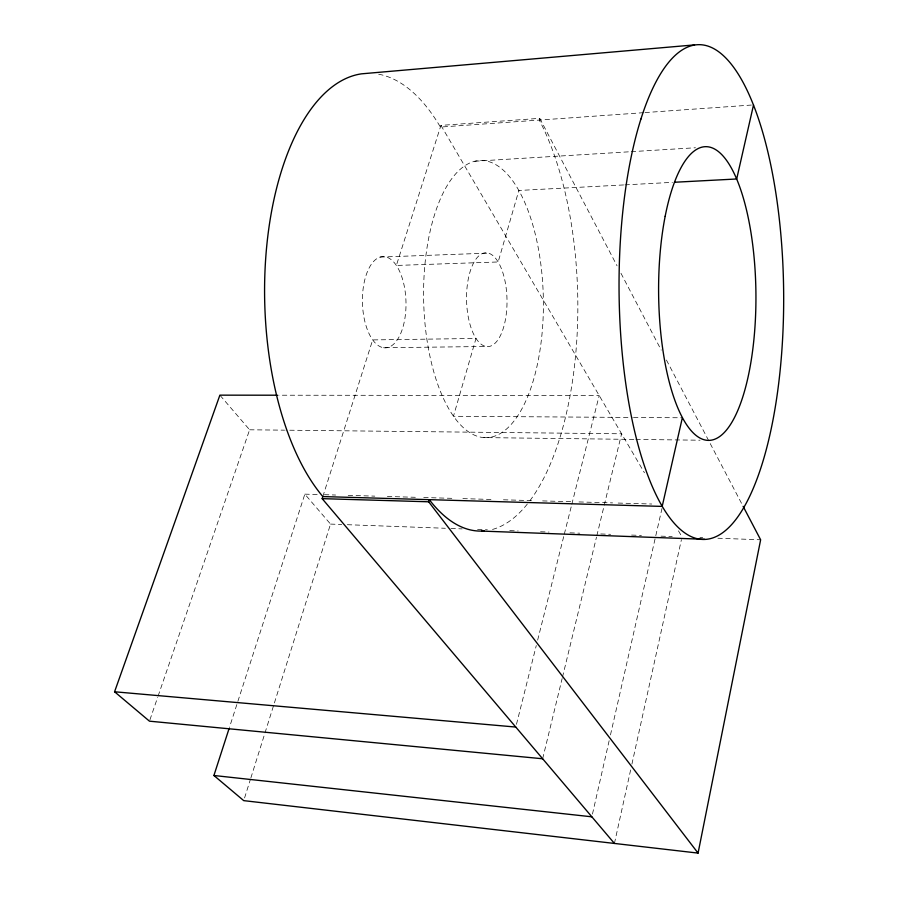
<?xml version="1.0" encoding="UTF-8"?>
<svg xmlns="http://www.w3.org/2000/svg" width="898" height="898" viewBox="0 0 898 898"><rect width="100%" height="100%" fill="white"/><g stroke="black" fill="none" stroke-linecap="round" stroke-linejoin="round"><path stroke-width="0.67" stroke-dasharray="4.49 3.37" d="M614.423 843.435L630.722 769.541M631.923 764.075L681.414 539.653M592.467 814.082L609.226 740.39M610.472 734.934L661.994 508.425M542.65 758.765L562.137 678.54M562.474 677.182L596.496 537.127M596.822 535.769L621.596 433.79L285.979 430.176M516.462 724.338L536.286 645.527M537.655 640.094L563.978 535.477M564.314 534.119L571.498 505.585M571.835 504.227L599.19 395.524L278.672 395.21M623.582 184.943L518.864 190.466L498.154 261.969L396.366 265.449L440.94 125.383L539.765 118.345L539.26 120.063A233.458 101.137 88.8 0 1 530.112 500.444M244.57 797.952L250.441 779.251M250.868 777.915L330.531 524.084L304.837 494.147L229.428 727.492M322.831 496.572L372.681 339.915L475.996 338.456L453.445 416.279L632.102 417.447M149.921 719.848L157.655 697.331M158.115 696.006L249.61 429.794L219.887 395.154M643.619 112.677L440.402 127.067A227.059 108.849 88.5 0 0 378.013 74.085M645.011 112.576L753.534 104.898M474.795 161.236L629.835 151.762M631.238 151.672L695.479 147.755M624.986 184.865L672.456 182.361M380.067 257.086L488.321 253.124M383.536 347.728A45.641 21.776 88.5 0 0 403.404 282.309A45.641 21.776 88.5 0 0 365.666 276.606A45.641 21.776 88.5 0 0 383.536 347.728L486.065 346.493A46.909 20.216 88.8 0 0 504.631 279.278A46.909 20.216 88.8 0 0 469.598 273.374A46.909 20.216 88.8 0 0 486.065 346.493M633.494 417.458L682.345 417.783M249.61 429.794L284.576 430.164M483.854 437.595A138.629 59.852 88.8 0 0 535.129 233.57A138.629 59.852 88.8 0 0 431.377 225.993A138.629 59.852 88.8 0 0 483.854 437.595L634.471 439.425M635.863 439.436L700.025 440.211M304.837 494.147L318.824 494.54M324.425 494.697L335.605 495.023M348.2 495.382L374.78 496.134M387.364 496.493L415.336 497.29M423.733 497.526L454.511 498.401M462.897 498.637L493.676 499.513M503.464 499.793L532.84 500.624M542.628 500.904L572.004 501.746M578.997 501.937L612.571 502.891M618.161 503.06L651.735 504.014M330.531 524.084L341.734 524.499M347.335 524.701L445.352 528.271M450.953 528.484L462.156 528.888M477.568 529.45L487.367 529.809M509.772 530.628L518.168 530.931M540.574 531.751L548.981 532.054M569.983 532.828L579.794 533.188M600.796 533.951L610.595 534.31M631.597 535.073L641.408 535.433M661.007 536.151L672.209 536.555M699.946 537.565L702.707 537.666M717.884 538.228L760.64 539.788M440.94 125.383L644.438 472.763M678.473 530.864L682.009 536.914M539.765 118.345L617.072 265.842M620.967 273.284L661.242 350.13M666.439 360.053L742.455 505.08M527.328 504.047A233.458 101.137 88.8 0 1 490.712 529.899"/><path stroke-width="1.35" d="M228.99 728.828L213.915 775.49L243.728 800.634L698.072 853.1L760.64 539.788L743.106 506.315M682.345 417.783L662.185 506.405L322.831 496.572L322.169 498.648L614.423 843.435M753.534 104.898L736.686 178.983L675.251 182.215M698.072 853.1L428.672 501.791L429.289 499.658A233.458 101.137 88.8 0 0 484.202 530.931M542.65 758.765L149.461 721.173L114.574 691.774L219.887 395.154L277.28 395.21M694.547 44.9L361.512 73.838A227.059 108.849 88.5 0 0 266.47 248.791A227.059 108.849 88.5 0 0 322.831 496.572M322.169 498.648L428.672 501.791M481.586 531.077L704.661 539.305M114.574 691.774L515.778 727.054M213.915 775.49L591.849 816.81M665.171 216.272A146.857 48.649 89.4 0 0 706.995 440.301A146.857 48.649 89.4 0 0 749.471 223.984A146.857 48.649 89.4 0 0 665.171 216.272M640.914 119.075A247.421 82.29 89.4 0 0 683.075 531.65A247.421 82.29 89.4 0 0 779.947 225.039A247.421 82.29 89.4 0 0 640.914 119.075"/></g></svg>
